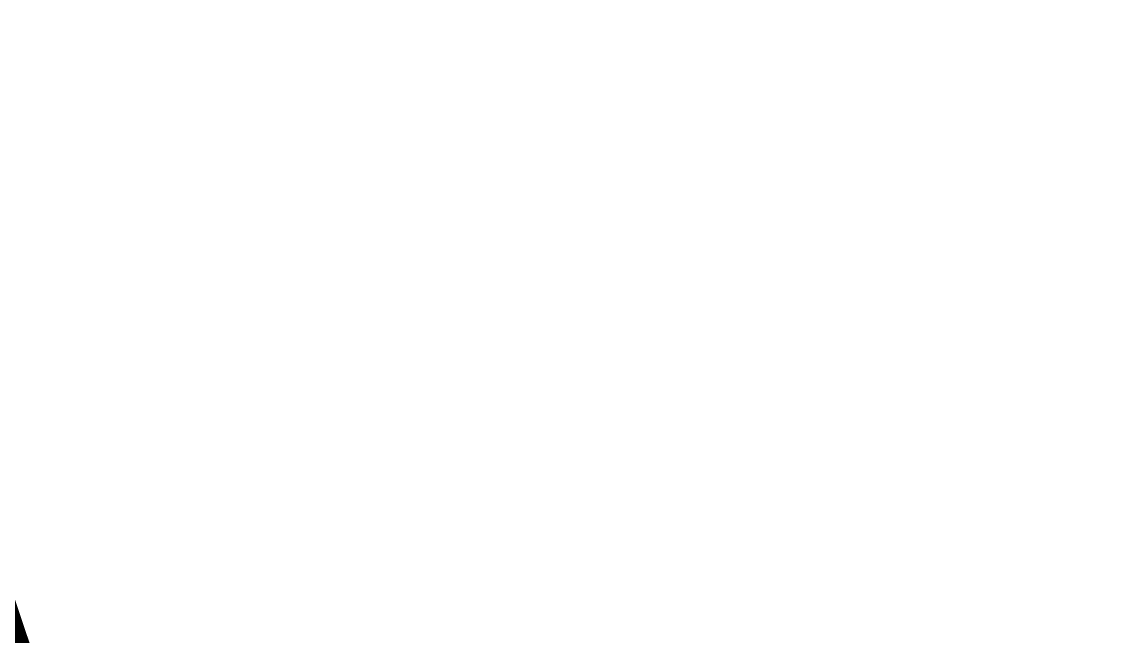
# Model space of a CAD drawing. Header units: metres. Extents: x 568006 to 1139366, y 2064802 to 4131555.
# Drawn here: x 568333.4 to 568367.73, y 2066128.92 to 2066148.41 of the extents above; entities that cross this region are included whole.
import ezdxf
from ezdxf.enums import TextEntityAlignment as Align
from ezdxf.xclip import XClip

# ---------------------------------------------------------------- set-up
doc = ezdxf.new("R2010")
doc.units = ezdxf.units.M
doc.header["$XCLIPFRAME"] = 0
doc.layers.add('boDnv', color=54, linetype='CONTINUOUS', lineweight=25)
doc.layers.add('hung-demlonha', color=7, linetype='CONTINUOUS', lineweight=15)
doc.layers.add('ghi_chu', color=7, linetype='CONTINUOUS')
doc.styles.add('QH1', font='arialbd.ttf', dxfattribs={"width": 0.8})
doc.styles.add('rms', font='romans.shx', dxfattribs={"width": 0.7, "bigfont": 'vns.shx'})
doc.linetypes.add('ADL', pattern='A,0.125,-0.15,["++",rms,S=0.5,R=0,X=0,Y=-0.2245],-1.35,1.125', length=2.75)

# ---------------------------------------------------------------- blocks, each defined once
blk = doc.blocks.new('tmbc_khub')
at = {"layer": 'boDnv', "color": 10, "linetype": 'ADL', "ltscale": 0.25, "const_width": 1}
blk.add_lwpolyline([(-291.229, 217.854), (-294.664, 221.5), (-298.006, 222.847, 0.170573), (-396.692, 227.326), (-399.479, 221.805), (-379.489, 162.24), (-283.388, 194.491)], format="xyb", close=True, dxfattribs=at)
at = {"layer": 'hung-demlonha', "color": 7, "ltscale": 5, "style": 'QH1', "width": 0.65}
for tag, p in [('BT04', (-109.598, 191.643)), ('BT06', (-305.798, 171.199)), ('BT05', (-282.572, 137.244))]:
    blk.add_attdef(tag, text='', height=3.96, rotation=0, dxfattribs=at).set_placement(p, align=Align.CENTER)

msp = doc.modelspace()

# ---------------------------------------------------------------- block references
at = {"layer": 'ghi_chu'}
ref = msp.add_blockref('tmbc_khub', (568716.382, 2065955.242), dxfattribs=at)
XClip(ref).set_block_clipping_path([(-391.9901366149, 0), (0, 477.830198009)])

doc.saveas('drawing.dxf')
